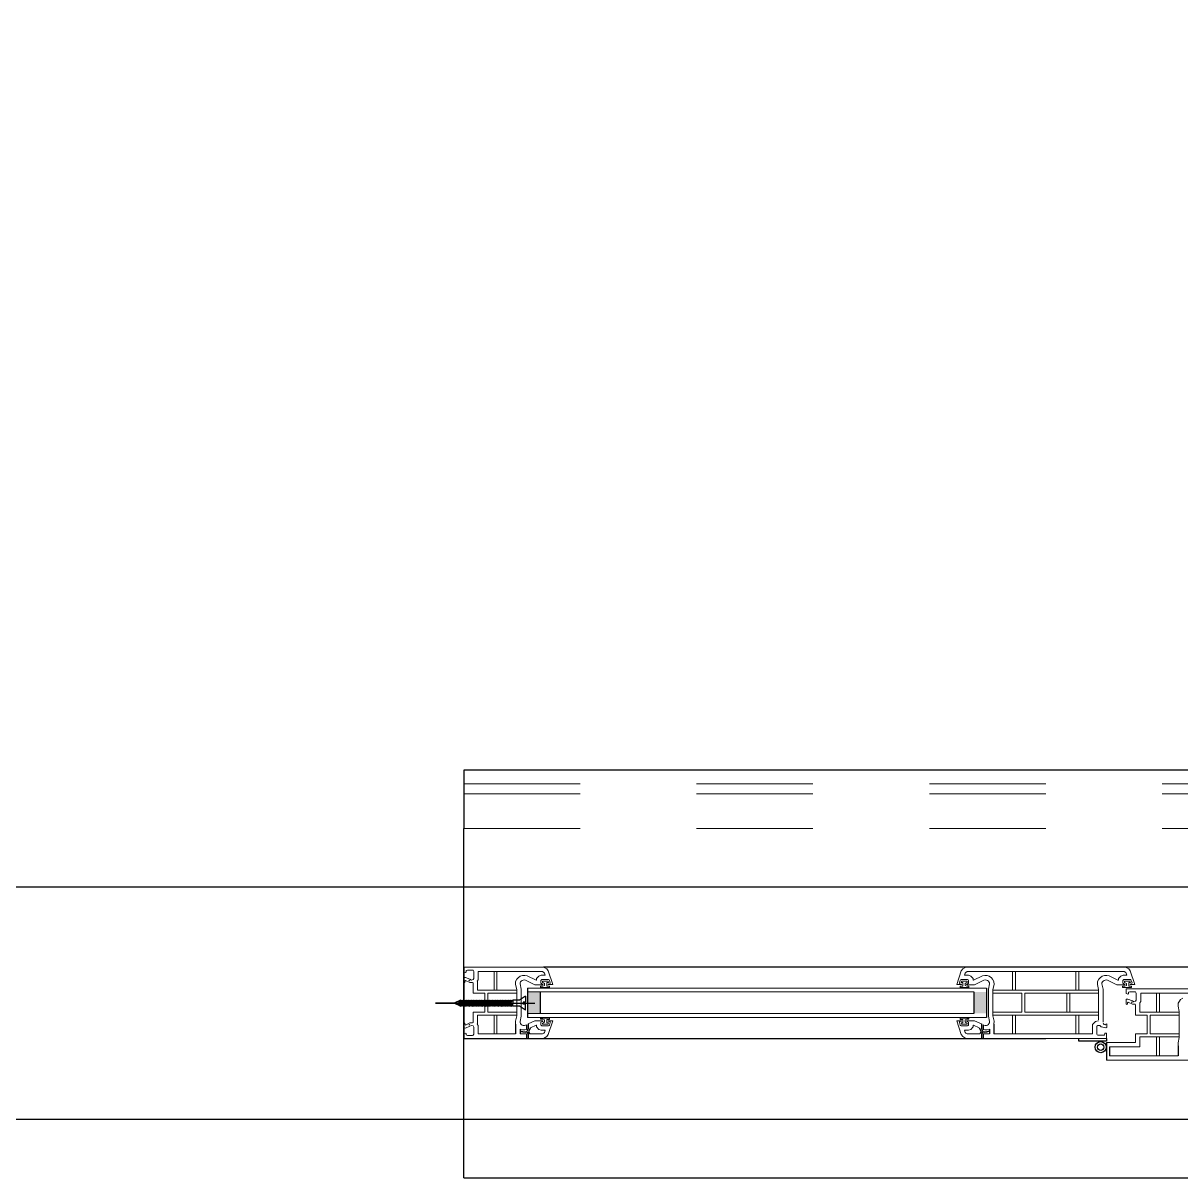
# Model space of a CAD drawing. Header units: metres. Extents: x -355 to 973, y -73 to 238.
# Drawn here: x 515.472 to 516.467, y 210.285 to 211.276 of the extents above; entities that cross this region are included whole.
import ezdxf

# ---------------------------------------------------------------- set-up
doc = ezdxf.new("R2010")
doc.units = ezdxf.units.M
doc.header["$LTSCALE"] = 3
doc.header["$MEASUREMENT"] = 0
doc.linetypes.add('202$0$HIDDEN', pattern=[0.375, 0.25, -0.125])
doc.linetypes.add('DASHED2', pattern=[0.375, 0.25, -0.125])
doc.layers.add('01B', color=10, linetype='Continuous')
doc.layers.add('5', color=2, linetype='Continuous')
for name, color, linetype, lineweight in [('05', 21, 'Continuous', 5), ('15', 63, 'DASHED2', 15), ('alaem', 230, 'Continuous', 5)]:
    doc.layers.add(name, color=color, linetype=linetype, lineweight=lineweight)

# ---------------------------------------------------------------- blocks, each defined once
blk = doc.blocks.new('DSSSS')
at = {"layer": '05'}
for p, q in [((152.76042, -221.38644), (152.76042, -221.38719)), ((152.76042, -221.38719), (152.76643, -221.38719)), ((152.76643, -221.38719), (152.76643, -221.38631))]:
    blk.add_line(p, q, dxfattribs=at)
blk.add_lwpolyline([(152.76643, -221.38631), (152.76455, -221.38631), (152.76455, -221.38402), (152.76573, -221.38402), (152.76544, -221.383), (152.76167, -221.383), (152.76167, -221.38381), (152.76226, -221.38407), (152.76299, -221.38465), (152.76299, -221.38592), (152.76191, -221.38644), (152.76042, -221.38644)], dxfattribs=at)
blk = doc.blocks.new('ddd')
at = {"layer": '01B'}
for points in [[(1655.82934, 1003.87048), (1655.81845, 1003.87048), (1655.81845, 1003.88895), (1655.82934, 1003.88895)], [(1656.20185, 1003.87048), (1656.21274, 1003.87048), (1656.21274, 1003.88895), (1656.20185, 1003.88895)]]:
    blk.add_hatch(color=143, dxfattribs=at).paths.add_polyline_path(points)
at = {"layer": '01B', "color": 32}
for p, q in [((1655.76366, 1004.07934), (1655.76366, 1004.02934)), ((1655.76366, 1003.72933), (1655.76366, 1004.02933))]:
    blk.add_line(p, q, dxfattribs=at)
at = {"layer": '01B', "color": 143}
for p, q in [((1655.76366, 1003.91038), (1655.76366, 1003.84905)), ((1657.19509, 1003.91038), (1655.83223, 1003.91038)), ((1655.81845, 1003.89228), (1655.81845, 1003.86716)), ((1655.82934, 1003.88895), (1655.82934, 1003.87048)), ((1656.20185, 1003.88895), (1656.20185, 1003.87048)), ((1656.21274, 1003.89228), (1656.21274, 1003.86716)), ((1655.78018, 1003.87933), (1655.73932, 1003.87933)), ((1655.73932, 1003.87933), (1655.82468, 1003.87933)), ((1655.76084, 1003.88187), (1655.75548, 1003.87933)), ((1655.76084, 1003.87679), (1655.75548, 1003.87933)), ((1655.76084, 1003.88187), (1655.75871, 1003.87933)), ((1655.76084, 1003.87679), (1655.75871, 1003.87933)), ((1655.76209, 1003.88187), (1655.75996, 1003.87933)), ((1655.76209, 1003.87679), (1655.75996, 1003.87933)), ((1655.76084, 1003.88187), (1655.76157, 1003.88126)), ((1655.76084, 1003.87679), (1655.76157, 1003.87741)), ((1655.76333, 1003.88187), (1655.7612, 1003.87933)), ((1655.76333, 1003.87679), (1655.7612, 1003.87933)), ((1655.76209, 1003.88187), (1655.76282, 1003.88126)), ((1655.76209, 1003.87679), (1655.76282, 1003.87741)), ((1655.76458, 1003.88187), (1655.76245, 1003.87933)), ((1655.76458, 1003.87679), (1655.76245, 1003.87933)), ((1655.76333, 1003.88187), (1655.76406, 1003.88126)), ((1655.76333, 1003.87679), (1655.76406, 1003.87741)), ((1655.76582, 1003.88187), (1655.7637, 1003.87933)), ((1655.76582, 1003.87679), (1655.7637, 1003.87933)), ((1655.76458, 1003.88187), (1655.76531, 1003.88126)), ((1655.76458, 1003.87679), (1655.76531, 1003.87741)), ((1655.76707, 1003.88187), (1655.76494, 1003.87933)), ((1655.76707, 1003.87679), (1655.76494, 1003.87933)), ((1655.76582, 1003.88187), (1655.76656, 1003.88126)), ((1655.76582, 1003.87679), (1655.76656, 1003.87741)), ((1655.76831, 1003.88187), (1655.76619, 1003.87933)), ((1655.76831, 1003.87679), (1655.76619, 1003.87933)), ((1655.76707, 1003.88187), (1655.7678, 1003.88126)), ((1655.76707, 1003.87679), (1655.7678, 1003.87741)), ((1655.76956, 1003.88187), (1655.76743, 1003.87933)), ((1655.76956, 1003.87679), (1655.76743, 1003.87933)), ((1655.76831, 1003.88187), (1655.76905, 1003.88126)), ((1655.76831, 1003.87679), (1655.76905, 1003.87741)), ((1655.77081, 1003.88187), (1655.76868, 1003.87933)), ((1655.77081, 1003.87679), (1655.76868, 1003.87933)), ((1655.76956, 1003.88187), (1655.77029, 1003.88126)), ((1655.76956, 1003.87679), (1655.77029, 1003.87741)), ((1655.77205, 1003.88187), (1655.76992, 1003.87933)), ((1655.77205, 1003.87679), (1655.76992, 1003.87933)), ((1655.77081, 1003.88187), (1655.77154, 1003.88126)), ((1655.77081, 1003.87679), (1655.77154, 1003.87741)), ((1655.7733, 1003.88187), (1655.77117, 1003.87933)), ((1655.7733, 1003.87679), (1655.77117, 1003.87933)), ((1655.77205, 1003.88187), (1655.77278, 1003.88126)), ((1655.77205, 1003.87679), (1655.77278, 1003.87741)), ((1655.77454, 1003.88187), (1655.77241, 1003.87933)), ((1655.77454, 1003.87679), (1655.77241, 1003.87933)), ((1655.7733, 1003.88187), (1655.77403, 1003.88126)), ((1655.7733, 1003.87679), (1655.77403, 1003.87741)), ((1655.77579, 1003.88187), (1655.77366, 1003.87933)), ((1655.77579, 1003.87679), (1655.77366, 1003.87933)), ((1655.77454, 1003.88187), (1655.77527, 1003.88126)), ((1655.77454, 1003.87679), (1655.77527, 1003.87741)), ((1655.77703, 1003.88187), (1655.77491, 1003.87933)), ((1655.77703, 1003.87679), (1655.77491, 1003.87933)), ((1655.77579, 1003.88187), (1655.77652, 1003.88126)), ((1655.77579, 1003.87679), (1655.77652, 1003.87741)), ((1655.77828, 1003.88187), (1655.77615, 1003.87933)), ((1655.77828, 1003.87679), (1655.77615, 1003.87933)), ((1655.77703, 1003.88187), (1655.77777, 1003.88126)), ((1655.77703, 1003.87679), (1655.77777, 1003.87741)), ((1655.77953, 1003.88187), (1655.7774, 1003.87933)), ((1655.77953, 1003.87679), (1655.7774, 1003.87933)), ((1655.77828, 1003.88187), (1655.77901, 1003.88126)), ((1655.77828, 1003.87679), (1655.77901, 1003.87741)), ((1655.78077, 1003.88187), (1655.77864, 1003.87933)), ((1655.78077, 1003.87679), (1655.77864, 1003.87933)), ((1655.77953, 1003.88187), (1655.78026, 1003.88126)), ((1655.77953, 1003.87679), (1655.78026, 1003.87741)), ((1655.78202, 1003.88187), (1655.77989, 1003.87933)), ((1655.78202, 1003.87679), (1655.77989, 1003.87933)), ((1655.78077, 1003.88187), (1655.7815, 1003.88126)), ((1655.78077, 1003.87679), (1655.7815, 1003.87741)), ((1655.78326, 1003.88187), (1655.78113, 1003.87933)), ((1655.78326, 1003.87679), (1655.78113, 1003.87933)), ((1655.78202, 1003.88187), (1655.78275, 1003.88126)), ((1655.78202, 1003.87679), (1655.78275, 1003.87741)), ((1655.78451, 1003.88187), (1655.78238, 1003.87933)), ((1655.78451, 1003.87679), (1655.78238, 1003.87933)), ((1655.78326, 1003.88187), (1655.78399, 1003.88126)), ((1655.78326, 1003.87679), (1655.78399, 1003.87741)), ((1655.78575, 1003.88187), (1655.78363, 1003.87933)), ((1655.78575, 1003.87679), (1655.78363, 1003.87933)), ((1655.78451, 1003.88187), (1655.78524, 1003.88126)), ((1655.78451, 1003.87679), (1655.78524, 1003.87741)), ((1655.787, 1003.88187), (1655.78487, 1003.87933)), ((1655.787, 1003.87679), (1655.78487, 1003.87933)), ((1655.78575, 1003.88187), (1655.78649, 1003.88126)), ((1655.78575, 1003.87679), (1655.78649, 1003.87741)), ((1655.78825, 1003.88187), (1655.78612, 1003.87933)), ((1655.78825, 1003.87679), (1655.78612, 1003.87933)), ((1655.787, 1003.88187), (1655.78773, 1003.88126)), ((1655.787, 1003.87679), (1655.78773, 1003.87741)), ((1655.78949, 1003.88187), (1655.78736, 1003.87933)), ((1655.78949, 1003.87679), (1655.78736, 1003.87933)), ((1655.78825, 1003.88187), (1655.78898, 1003.88126)), ((1655.78825, 1003.87679), (1655.78898, 1003.87741)), ((1655.79074, 1003.88187), (1655.78861, 1003.87933)), ((1655.79074, 1003.87679), (1655.78861, 1003.87933)), ((1655.78949, 1003.88187), (1655.79022, 1003.88126)), ((1655.78949, 1003.87679), (1655.79022, 1003.87741)), ((1655.79198, 1003.88187), (1655.78985, 1003.87933)), ((1655.79198, 1003.87679), (1655.78985, 1003.87933)), ((1655.79074, 1003.88187), (1655.79147, 1003.88126)), ((1655.79074, 1003.87679), (1655.79147, 1003.87741)), ((1655.79323, 1003.88187), (1655.7911, 1003.87933)), ((1655.79323, 1003.87679), (1655.7911, 1003.87933)), ((1655.79198, 1003.88187), (1655.79271, 1003.88126)), ((1655.79198, 1003.87679), (1655.79271, 1003.87741)), ((1655.79447, 1003.88187), (1655.79235, 1003.87933)), ((1655.79447, 1003.87679), (1655.79235, 1003.87933)), ((1655.79323, 1003.88187), (1655.79396, 1003.88126)), ((1655.79323, 1003.87679), (1655.79396, 1003.87741)), ((1655.79572, 1003.88187), (1655.79359, 1003.87933)), ((1655.79572, 1003.87679), (1655.79359, 1003.87933)), ((1655.79447, 1003.88187), (1655.79521, 1003.88126)), ((1655.79447, 1003.87679), (1655.79521, 1003.87741)), ((1655.79697, 1003.88187), (1655.79484, 1003.87933)), ((1655.79697, 1003.87679), (1655.79484, 1003.87933)), ((1655.79572, 1003.88187), (1655.79645, 1003.88126)), ((1655.79572, 1003.87679), (1655.79645, 1003.87741)), ((1655.79821, 1003.88187), (1655.79608, 1003.87933)), ((1655.79821, 1003.87679), (1655.79608, 1003.87933)), ((1655.79697, 1003.88187), (1655.7977, 1003.88126)), ((1655.79697, 1003.87679), (1655.7977, 1003.87741)), ((1655.79946, 1003.88187), (1655.79733, 1003.87933)), ((1655.79946, 1003.87679), (1655.79733, 1003.87933)), ((1655.79821, 1003.88187), (1655.79894, 1003.88126)), ((1655.79821, 1003.87679), (1655.79894, 1003.87741)), ((1655.8007, 1003.88187), (1655.79857, 1003.87933)), ((1655.8007, 1003.87679), (1655.79857, 1003.87933)), ((1655.79946, 1003.88187), (1655.80019, 1003.88126)), ((1655.79946, 1003.87679), (1655.80019, 1003.87741)), ((1655.80195, 1003.88187), (1655.79982, 1003.87933)), ((1655.80195, 1003.87679), (1655.79982, 1003.87933)), ((1655.8007, 1003.88187), (1655.80143, 1003.88126)), ((1655.8007, 1003.87679), (1655.80143, 1003.87741)), ((1655.80319, 1003.88187), (1655.80107, 1003.87933)), ((1655.80319, 1003.87679), (1655.80107, 1003.87933)), ((1655.80195, 1003.88187), (1655.80268, 1003.88126)), ((1655.80195, 1003.87679), (1655.80268, 1003.87741)), ((1655.80444, 1003.88187), (1655.80231, 1003.87933)), ((1655.80444, 1003.87679), (1655.80231, 1003.87933)), ((1655.80319, 1003.88187), (1655.80393, 1003.88126)), ((1655.80319, 1003.87679), (1655.80393, 1003.87741)), ((1655.80569, 1003.88187), (1655.80356, 1003.87933)), ((1655.80569, 1003.87679), (1655.80356, 1003.87933)), ((1655.80444, 1003.88187), (1655.80517, 1003.88126)), ((1655.80444, 1003.87679), (1655.80517, 1003.87741)), ((1655.81144, 1003.88187), (1655.80569, 1003.88187)), ((1655.80569, 1003.88187), (1655.80569, 1003.87933)), ((1655.80569, 1003.87679), (1655.80569, 1003.87933)), ((1655.81144, 1003.87679), (1655.80569, 1003.87679)), ((1655.81675, 1003.88545), (1655.81144, 1003.88187)), ((1655.81675, 1003.87321), (1655.81144, 1003.87679)), ((1655.81675, 1003.88026), (1655.81468, 1003.88026)), ((1655.81468, 1003.88026), (1655.81468, 1003.87933)), ((1655.81468, 1003.8784), (1655.81468, 1003.87933)), ((1655.81675, 1003.8784), (1655.81468, 1003.8784)), ((1655.81675, 1003.88545), (1655.81675, 1003.88026)), ((1655.81675, 1003.87321), (1655.81675, 1003.8784)), ((1655.80815, 1003.8614), (1655.80815, 1003.85288)), ((1655.81193, 1003.85709), (1655.81193, 1003.85288)), ((1655.81743, 1003.86072), (1655.81743, 1003.85662)), ((1655.81894, 1003.8572), (1655.81783, 1003.85507)), ((1655.81894, 1003.86145), (1655.81894, 1003.8572)), ((1655.82087, 1003.85814), (1655.81927, 1003.85506)), ((1656.20645, 1003.85814), (1656.20806, 1003.85506)), ((1656.20838, 1003.86145), (1656.20838, 1003.8572)), ((1656.20838, 1003.8572), (1656.20949, 1003.85507)), ((1656.20989, 1003.86072), (1656.20989, 1003.85662)), ((1656.21539, 1003.85709), (1656.21539, 1003.85288)), ((1656.21917, 1003.8614), (1656.21917, 1003.85288)), ((1655.76366, 1003.84905), (1656.26366, 1003.84905)), ((1655.81233, 1003.85554), (1655.81215, 1003.85493)), ((1655.81743, 1003.85288), (1655.81743, 1003.84905)), ((1655.81813, 1003.85448), (1655.81894, 1003.85288)), ((1655.81894, 1003.85288), (1655.81894, 1003.84905)), ((1655.81927, 1003.85506), (1655.82037, 1003.85288)), ((1656.20806, 1003.85506), (1656.20695, 1003.85288)), ((1656.20919, 1003.85448), (1656.20838, 1003.85288)), ((1656.20838, 1003.85288), (1656.20838, 1003.84905)), ((1656.20989, 1003.85288), (1656.20989, 1003.84905)), ((1656.21499, 1003.85554), (1656.21517, 1003.85493)), ((1656.29208, 1003.84665), (1656.29208, 1003.84905)), ((1656.3159, 1003.84665), (1656.29208, 1003.84665)), ((1656.3159, 1003.84905), (1656.3159, 1003.84665)), ((1656.3159, 1003.84562), (1656.3159, 1003.83038)), ((1656.31845, 1003.8418), (1656.31845, 1003.8342)), ((1656.37737, 1003.84273), (1656.37737, 1003.8342))]:
    blk.add_line(p, q, dxfattribs=at)
for radius in [0.00477, 0.00274]:
    blk.add_circle((1656.31086, 1003.84156), radius, dxfattribs=at)
at = {"layer": '05', "color": 143}
for p, q in [((1655.76366, 1003.90637), (1655.76366, 1003.91038)), ((1655.76505, 1003.90573), (1655.76366, 1003.90637)), ((1655.76563, 1003.90628), (1655.76505, 1003.90573)), ((1655.76675, 1003.90781), (1655.76563, 1003.90734)), ((1655.76563, 1003.90734), (1655.76563, 1003.90628)), ((1655.77105, 1003.90781), (1655.76675, 1003.90781)), ((1655.77165, 1003.90769), (1655.77105, 1003.90781)), ((1655.7722, 1003.90666), (1655.77165, 1003.90769)), ((1655.7722, 1003.90057), (1655.7722, 1003.90666)), ((1655.77602, 1003.8993), (1655.77602, 1003.90655)), ((1655.77602, 1003.90655), (1655.83113, 1003.90655)), ((1655.78959, 1003.89036), (1655.78959, 1003.90655)), ((1655.79214, 1003.89036), (1655.79214, 1003.90655)), ((1655.83113, 1003.90655), (1655.83233, 1003.9058)), ((1655.83233, 1003.9058), (1655.83282, 1003.90517)), ((1656.19499, 1003.9058), (1656.1945, 1003.90517)), ((1656.19619, 1003.90655), (1656.19499, 1003.9058)), ((1656.26366, 1003.90655), (1656.19619, 1003.90655)), ((1656.23518, 1003.89036), (1656.23518, 1003.90655)), ((1656.23774, 1003.89036), (1656.23774, 1003.90655)), ((1656.26366, 1003.91038), (1656.33223, 1003.91038)), ((1656.26366, 1003.90655), (1656.33113, 1003.90655)), ((1656.28959, 1003.89036), (1656.28959, 1003.90655)), ((1656.29214, 1003.89036), (1656.29214, 1003.90655)), ((1656.33113, 1003.90655), (1656.33233, 1003.9058)), ((1656.33223, 1003.91038), (1656.33493, 1003.90869)), ((1656.33233, 1003.9058), (1656.33282, 1003.90517)), ((1656.33493, 1003.90869), (1656.33625, 1003.90701)), ((1656.33625, 1003.90701), (1656.34012, 1003.8953)), ((1655.76366, 1003.9013), (1655.76505, 1003.90144)), ((1655.76366, 1003.89718), (1655.76366, 1003.9013)), ((1655.76403, 1003.89698), (1655.76366, 1003.89718)), ((1655.76462, 1003.89714), (1655.76403, 1003.89698)), ((1655.76473, 1003.89838), (1655.76462, 1003.89714)), ((1655.76516, 1003.89887), (1655.76473, 1003.89838)), ((1655.76505, 1003.90144), (1655.7689, 1003.89994)), ((1655.76888, 1003.89705), (1655.76516, 1003.89887)), ((1655.76873, 1003.89855), (1655.76783, 1003.89899)), ((1655.76783, 1003.89899), (1655.76833, 1003.89879)), ((1655.76833, 1003.89879), (1655.76873, 1003.89855)), ((1655.77012, 1003.8971), (1655.76888, 1003.89705)), ((1655.7689, 1003.89994), (1655.7702, 1003.89914)), ((1655.77122, 1003.89712), (1655.77012, 1003.8971)), ((1655.7702, 1003.89914), (1655.77154, 1003.89969)), ((1655.77154, 1003.89667), (1655.77122, 1003.89712)), ((1655.77154, 1003.89969), (1655.7722, 1003.90057)), ((1655.77154, 1003.88781), (1655.77154, 1003.89667)), ((1655.77518, 1003.89817), (1655.77602, 1003.8993)), ((1655.77537, 1003.89791), (1655.77518, 1003.89817)), ((1655.77537, 1003.89036), (1655.77537, 1003.89791)), ((1655.80815, 1003.89803), (1655.80807, 1003.89543)), ((1655.80932, 1003.89985), (1655.80815, 1003.89803)), ((1655.81032, 1003.90113), (1655.80932, 1003.89985)), ((1655.81216, 1003.90241), (1655.81032, 1003.90113)), ((1655.814, 1003.90296), (1655.81216, 1003.90241)), ((1655.81602, 1003.90313), (1655.814, 1003.90296)), ((1655.81805, 1003.90267), (1655.81602, 1003.90313)), ((1655.82566, 1003.89896), (1655.81805, 1003.90267)), ((1655.82612, 1003.89896), (1655.82566, 1003.89896)), ((1655.82816, 1003.90258), (1655.82612, 1003.90048)), ((1655.82612, 1003.90048), (1655.82612, 1003.89896)), ((1655.83007, 1003.90334), (1655.82816, 1003.90258)), ((1655.83343, 1003.90334), (1655.83007, 1003.90334)), ((1655.83282, 1003.90517), (1655.83343, 1003.90334)), ((1656.1945, 1003.90517), (1656.1939, 1003.90334)), ((1656.1939, 1003.90334), (1656.19725, 1003.90334)), ((1656.19725, 1003.90334), (1656.19916, 1003.90258)), ((1656.19916, 1003.90258), (1656.2012, 1003.90048)), ((1656.2012, 1003.90048), (1656.2012, 1003.89896)), ((1656.2012, 1003.89896), (1656.20166, 1003.89896)), ((1656.20166, 1003.89896), (1656.20927, 1003.90267)), ((1656.20927, 1003.90267), (1656.21131, 1003.90313)), ((1656.21131, 1003.90313), (1656.21332, 1003.90296)), ((1656.21332, 1003.90296), (1656.21516, 1003.90241)), ((1656.21516, 1003.90241), (1656.217, 1003.90113)), ((1656.217, 1003.90113), (1656.218, 1003.89985)), ((1656.218, 1003.89985), (1656.21917, 1003.89803)), ((1656.21917, 1003.89803), (1656.21925, 1003.89543)), ((1656.30815, 1003.89803), (1656.30807, 1003.89543)), ((1656.30932, 1003.89985), (1656.30815, 1003.89803)), ((1656.31032, 1003.90113), (1656.30932, 1003.89985)), ((1656.31216, 1003.90241), (1656.31032, 1003.90113)), ((1656.31194, 1003.89686), (1656.31191, 1003.89581)), ((1656.31191, 1003.89581), (1656.31292, 1003.8914)), ((1656.31244, 1003.89763), (1656.31194, 1003.89686)), ((1656.314, 1003.90296), (1656.31216, 1003.90241)), ((1656.31298, 1003.89832), (1656.31244, 1003.89763)), ((1656.31384, 1003.89892), (1656.31298, 1003.89832)), ((1656.31472, 1003.89918), (1656.31384, 1003.89892)), ((1656.31602, 1003.90313), (1656.314, 1003.90296)), ((1656.31575, 1003.89927), (1656.31472, 1003.89918)), ((1656.31677, 1003.89904), (1656.31575, 1003.89927)), ((1656.31805, 1003.90267), (1656.31602, 1003.90313)), ((1656.32478, 1003.89513), (1656.31677, 1003.89904)), ((1656.32566, 1003.89896), (1656.31805, 1003.90267)), ((1656.32612, 1003.89896), (1656.32566, 1003.89896)), ((1656.32816, 1003.90258), (1656.32612, 1003.90048)), ((1656.32612, 1003.90048), (1656.32612, 1003.89896)), ((1656.33007, 1003.90334), (1656.32816, 1003.90258)), ((1656.33034, 1003.89933), (1656.32995, 1003.89893)), ((1656.32995, 1003.89893), (1656.32995, 1003.89638)), ((1656.32995, 1003.89638), (1656.33131, 1003.89578)), ((1656.33343, 1003.90334), (1656.33007, 1003.90334)), ((1656.3308, 1003.89952), (1656.33034, 1003.89933)), ((1656.33648, 1003.89952), (1656.3308, 1003.89952)), ((1656.33282, 1003.90517), (1656.33343, 1003.90334)), ((1656.33686, 1003.89925), (1656.33648, 1003.89952)), ((1656.33717, 1003.89889), (1656.33686, 1003.89925)), ((1656.33782, 1003.89665), (1656.33717, 1003.89889)), ((1656.33746, 1003.89578), (1656.33772, 1003.89622)), ((1656.33772, 1003.89622), (1656.33782, 1003.89665)), ((1655.77154, 1003.88781), (1655.78166, 1003.88781)), ((1655.77537, 1003.89036), (1655.80909, 1003.89036)), ((1655.78166, 1003.88781), (1655.78166, 1003.87972)), ((1655.78421, 1003.88781), (1655.80909, 1003.88781)), ((1655.78421, 1003.88781), (1655.78421, 1003.87972)), ((1655.80807, 1003.89543), (1655.80909, 1003.89097)), ((1655.80909, 1003.89097), (1655.80909, 1003.88407)), ((1656.21925, 1003.89543), (1656.21823, 1003.89097)), ((1656.21823, 1003.89097), (1656.21823, 1003.88407)), ((1656.26366, 1003.89036), (1656.21823, 1003.89036)), ((1656.24311, 1003.88781), (1656.21823, 1003.88781)), ((1656.24311, 1003.88781), (1656.24311, 1003.87972)), ((1656.26366, 1003.88781), (1656.24566, 1003.88781)), ((1656.24566, 1003.88781), (1656.24566, 1003.87972)), ((1656.26366, 1003.89036), (1656.30909, 1003.89036)), ((1656.26366, 1003.88781), (1656.30909, 1003.88781)), ((1656.28166, 1003.88781), (1656.28166, 1003.87972)), ((1656.28421, 1003.88781), (1656.28421, 1003.87972)), ((1656.30807, 1003.89543), (1656.30909, 1003.89097)), ((1656.30909, 1003.89097), (1656.30909, 1003.8833)), ((1656.31292, 1003.8914), (1656.31292, 1003.8833)), ((1656.33124, 1003.89513), (1656.32478, 1003.89513)), ((1656.32964, 1003.89386), (1656.32964, 1003.8929)), ((1656.32964, 1003.8929), (1656.3373, 1003.8929)), ((1656.33163, 1003.89532), (1656.33124, 1003.89513)), ((1656.33131, 1003.89578), (1656.33163, 1003.89552)), ((1656.33163, 1003.89552), (1656.33163, 1003.89532)), ((1656.33618, 1003.8953), (1656.33618, 1003.89566)), ((1656.33618, 1003.89566), (1656.33689, 1003.89566)), ((1656.34012, 1003.8953), (1656.33618, 1003.8953)), ((1656.33689, 1003.89566), (1656.33746, 1003.89578)), ((1656.3373, 1003.8929), (1656.3373, 1003.89402)), ((1656.35881, 1003.87169), (1656.35881, 1003.88788)), ((1656.36136, 1003.87169), (1656.36136, 1003.88788)), ((1655.78166, 1003.87162), (1655.78166, 1003.87972)), ((1655.78421, 1003.87162), (1655.78421, 1003.87972)), ((1655.80909, 1003.88407), (1655.80909, 1003.87972)), ((1655.80909, 1003.87536), (1655.80909, 1003.87972)), ((1655.81292, 1003.87536), (1655.81292, 1003.87972)), ((1656.2144, 1003.87536), (1656.2144, 1003.87972)), ((1656.21823, 1003.88407), (1656.21823, 1003.87972)), ((1656.21823, 1003.87536), (1656.21823, 1003.87972)), ((1656.24311, 1003.87162), (1656.24311, 1003.87972)), ((1656.24566, 1003.87162), (1656.24566, 1003.87972)), ((1656.28166, 1003.87162), (1656.28166, 1003.87972)), ((1656.28421, 1003.87162), (1656.28421, 1003.87972)), ((1656.30909, 1003.8833), (1656.30909, 1003.86497)), ((1656.31292, 1003.8833), (1656.31292, 1003.86319)), ((1655.77154, 1003.87162), (1655.78166, 1003.87162)), ((1655.77154, 1003.87162), (1655.77154, 1003.86276)), ((1655.77537, 1003.86907), (1655.80909, 1003.86907)), ((1655.77537, 1003.86907), (1655.77537, 1003.86152)), ((1655.78421, 1003.87162), (1655.80909, 1003.87162)), ((1655.78959, 1003.86907), (1655.78959, 1003.85288)), ((1655.79214, 1003.86907), (1655.79214, 1003.85288)), ((1655.80807, 1003.864), (1655.80909, 1003.86847)), ((1655.80909, 1003.86847), (1655.80909, 1003.87536)), ((1655.81191, 1003.86363), (1655.81292, 1003.86804)), ((1655.81292, 1003.86804), (1655.81292, 1003.87536)), ((1655.82964, 1003.86557), (1655.82964, 1003.86653)), ((1655.82964, 1003.86653), (1655.8373, 1003.86653)), ((1655.8373, 1003.86653), (1655.8373, 1003.86541)), ((1656.19769, 1003.86653), (1656.19003, 1003.86653)), ((1656.19003, 1003.86653), (1656.19003, 1003.86541)), ((1656.19769, 1003.86557), (1656.19769, 1003.86653)), ((1656.2144, 1003.86804), (1656.2144, 1003.87536)), ((1656.21541, 1003.86363), (1656.2144, 1003.86804)), ((1656.21823, 1003.86847), (1656.21823, 1003.87536)), ((1656.24311, 1003.87162), (1656.21823, 1003.87162)), ((1656.30909, 1003.86907), (1656.21823, 1003.86907)), ((1656.21925, 1003.864), (1656.21823, 1003.86847)), ((1656.23518, 1003.86907), (1656.23518, 1003.85288)), ((1656.23774, 1003.86907), (1656.23774, 1003.85288)), ((1656.30909, 1003.87162), (1656.24566, 1003.87162)), ((1656.28959, 1003.85288), (1656.28959, 1003.86907)), ((1656.29214, 1003.85288), (1656.29214, 1003.86907)), ((1656.34076, 1003.86913), (1656.35088, 1003.86913)), ((1656.34459, 1003.87169), (1656.37831, 1003.87169)), ((1656.35088, 1003.86913), (1656.35088, 1003.86104)), ((1656.35343, 1003.86913), (1656.37831, 1003.86913)), ((1656.35343, 1003.86913), (1656.35343, 1003.86104)), ((1655.76403, 1003.86245), (1655.76366, 1003.86226)), ((1655.76366, 1003.86226), (1655.76366, 1003.85813)), ((1655.76366, 1003.85813), (1655.76505, 1003.85799)), ((1655.76462, 1003.86229), (1655.76403, 1003.86245)), ((1655.76473, 1003.86105), (1655.76462, 1003.86229)), ((1655.76516, 1003.86056), (1655.76473, 1003.86105)), ((1655.76505, 1003.85799), (1655.7689, 1003.85949)), ((1655.76888, 1003.86238), (1655.76516, 1003.86056)), ((1655.76873, 1003.86088), (1655.76783, 1003.86044)), ((1655.76783, 1003.86044), (1655.76833, 1003.86064)), ((1655.76833, 1003.86064), (1655.76873, 1003.86088)), ((1655.77012, 1003.86233), (1655.76888, 1003.86238)), ((1655.7689, 1003.85949), (1655.7702, 1003.86029)), ((1655.77122, 1003.86231), (1655.77012, 1003.86233)), ((1655.7702, 1003.86029), (1655.77154, 1003.85974)), ((1655.77154, 1003.86276), (1655.77122, 1003.86231)), ((1655.77154, 1003.85974), (1655.7722, 1003.85886)), ((1655.7722, 1003.85886), (1655.7722, 1003.85277)), ((1655.77537, 1003.86152), (1655.77518, 1003.86126)), ((1655.77518, 1003.86126), (1655.77602, 1003.86013)), ((1655.77602, 1003.86013), (1655.77602, 1003.85288)), ((1655.80815, 1003.8614), (1655.80807, 1003.864)), ((1655.81194, 1003.86257), (1655.81191, 1003.86363)), ((1655.814, 1003.85647), (1655.81193, 1003.85709)), ((1655.81244, 1003.8618), (1655.81194, 1003.86257)), ((1655.81298, 1003.86111), (1655.81244, 1003.8618)), ((1655.81384, 1003.86051), (1655.81298, 1003.86111)), ((1655.81472, 1003.86025), (1655.81384, 1003.86051)), ((1655.81602, 1003.8563), (1655.814, 1003.85647)), ((1655.81575, 1003.86016), (1655.81472, 1003.86025)), ((1655.81677, 1003.8604), (1655.81575, 1003.86016)), ((1655.81743, 1003.85662), (1655.81602, 1003.8563)), ((1655.81743, 1003.86072), (1655.81677, 1003.8604)), ((1655.82478, 1003.8643), (1655.81894, 1003.86145)), ((1655.82566, 1003.86047), (1655.82087, 1003.85814)), ((1655.83124, 1003.8643), (1655.82478, 1003.8643)), ((1655.82612, 1003.86047), (1655.82566, 1003.86047)), ((1655.82612, 1003.85896), (1655.82612, 1003.86047)), ((1655.82816, 1003.85685), (1655.82612, 1003.85896)), ((1655.83007, 1003.85609), (1655.82816, 1003.85685)), ((1655.82995, 1003.86305), (1655.83131, 1003.86365)), ((1655.82995, 1003.86051), (1655.82995, 1003.86305)), ((1655.83034, 1003.8601), (1655.82995, 1003.86051)), ((1655.83343, 1003.85609), (1655.83007, 1003.85609)), ((1655.8308, 1003.85991), (1655.83034, 1003.8601)), ((1655.83648, 1003.85991), (1655.8308, 1003.85991)), ((1655.83163, 1003.86411), (1655.83124, 1003.8643)), ((1655.83131, 1003.86365), (1655.83163, 1003.86391)), ((1655.83163, 1003.86391), (1655.83163, 1003.86411)), ((1655.83282, 1003.85426), (1655.83343, 1003.85609)), ((1655.84012, 1003.86414), (1655.83618, 1003.86414)), ((1655.83618, 1003.86414), (1655.83618, 1003.86377)), ((1655.83618, 1003.86377), (1655.83689, 1003.86377)), ((1655.83625, 1003.85243), (1655.84012, 1003.86414)), ((1655.83686, 1003.86018), (1655.83648, 1003.85991)), ((1655.83717, 1003.86054), (1655.83686, 1003.86018)), ((1655.83689, 1003.86377), (1655.83746, 1003.86365)), ((1655.83782, 1003.86278), (1655.83717, 1003.86054)), ((1655.83746, 1003.86365), (1655.83772, 1003.86321)), ((1655.83772, 1003.86321), (1655.83782, 1003.86278)), ((1656.19108, 1003.85243), (1656.18721, 1003.86414)), ((1656.18721, 1003.86414), (1656.19114, 1003.86414)), ((1656.1896, 1003.86321), (1656.1895, 1003.86278)), ((1656.1895, 1003.86278), (1656.19015, 1003.86054)), ((1656.18986, 1003.86365), (1656.1896, 1003.86321)), ((1656.19043, 1003.86377), (1656.18986, 1003.86365)), ((1656.19015, 1003.86054), (1656.19046, 1003.86018)), ((1656.19114, 1003.86377), (1656.19043, 1003.86377)), ((1656.19046, 1003.86018), (1656.19084, 1003.85991)), ((1656.19084, 1003.85991), (1656.19652, 1003.85991)), ((1656.19114, 1003.86414), (1656.19114, 1003.86377)), ((1656.1945, 1003.85426), (1656.1939, 1003.85609)), ((1656.1939, 1003.85609), (1656.19725, 1003.85609)), ((1656.19569, 1003.86411), (1656.19608, 1003.8643)), ((1656.19569, 1003.86391), (1656.19569, 1003.86411)), ((1656.19601, 1003.86365), (1656.19569, 1003.86391)), ((1656.19738, 1003.86305), (1656.19601, 1003.86365)), ((1656.19608, 1003.8643), (1656.20254, 1003.8643)), ((1656.19652, 1003.85991), (1656.19698, 1003.8601)), ((1656.19698, 1003.8601), (1656.19738, 1003.86051)), ((1656.19725, 1003.85609), (1656.19916, 1003.85685)), ((1656.19738, 1003.86051), (1656.19738, 1003.86305)), ((1656.19916, 1003.85685), (1656.2012, 1003.85896)), ((1656.2012, 1003.85896), (1656.2012, 1003.86047)), ((1656.2012, 1003.86047), (1656.20166, 1003.86047)), ((1656.20166, 1003.86047), (1656.20645, 1003.85814)), ((1656.20254, 1003.8643), (1656.20838, 1003.86145)), ((1656.20989, 1003.86072), (1656.21055, 1003.8604)), ((1656.20989, 1003.85662), (1656.21131, 1003.8563)), ((1656.21055, 1003.8604), (1656.21158, 1003.86016)), ((1656.21131, 1003.8563), (1656.21332, 1003.85647)), ((1656.21158, 1003.86016), (1656.2126, 1003.86025)), ((1656.2126, 1003.86025), (1656.21348, 1003.86051)), ((1656.21332, 1003.85647), (1656.21539, 1003.85709)), ((1656.21348, 1003.86051), (1656.21434, 1003.86111)), ((1656.21434, 1003.86111), (1656.21488, 1003.8618)), ((1656.21488, 1003.8618), (1656.21538, 1003.86257)), ((1656.21538, 1003.86257), (1656.21541, 1003.86363)), ((1656.21917, 1003.8614), (1656.21925, 1003.864)), ((1656.30636, 1003.86346), (1656.30381, 1003.86114)), ((1656.30381, 1003.86114), (1656.30381, 1003.85288)), ((1656.30874, 1003.86411), (1656.30636, 1003.86346)), ((1656.30826, 1003.86001), (1656.30763, 1003.85944)), ((1656.30763, 1003.85944), (1656.30763, 1003.85282)), ((1656.30925, 1003.86028), (1656.30826, 1003.86001)), ((1656.30909, 1003.86411), (1656.30874, 1003.86411)), ((1656.31024, 1003.86028), (1656.30925, 1003.86028)), ((1656.31137, 1003.85896), (1656.31024, 1003.86028)), ((1656.31538, 1003.85828), (1656.31137, 1003.85896)), ((1656.31292, 1003.86233), (1656.31319, 1003.86164)), ((1656.31319, 1003.86164), (1656.31385, 1003.86106)), ((1656.31385, 1003.86106), (1656.31459, 1003.86059)), ((1656.31459, 1003.86059), (1656.31544, 1003.86119)), ((1656.316, 1003.85871), (1656.31538, 1003.85828)), ((1656.31544, 1003.86119), (1656.316, 1003.86156)), ((1656.316, 1003.86156), (1656.316, 1003.85871)), ((1656.35088, 1003.85295), (1656.35088, 1003.86104)), ((1656.35343, 1003.85295), (1656.35343, 1003.86104)), ((1656.37831, 1003.85669), (1656.37831, 1003.86104)), ((1656.37831, 1003.84979), (1656.37831, 1003.85669)), ((1655.76505, 1003.8537), (1655.76366, 1003.85306)), ((1655.76366, 1003.85306), (1655.76366, 1003.84905)), ((1655.81743, 1003.84905), (1655.76366, 1003.84905)), ((1655.76563, 1003.85315), (1655.76505, 1003.8537)), ((1655.76563, 1003.85209), (1655.76563, 1003.85315)), ((1655.76675, 1003.85162), (1655.76563, 1003.85209)), ((1655.77105, 1003.85162), (1655.76675, 1003.85162)), ((1655.77165, 1003.85174), (1655.77105, 1003.85162)), ((1655.7722, 1003.85277), (1655.77165, 1003.85174)), ((1655.80815, 1003.85288), (1655.77602, 1003.85288)), ((1655.81743, 1003.85288), (1655.81193, 1003.85288)), ((1655.81429, 1003.85429), (1655.81215, 1003.85493)), ((1655.81441, 1003.85492), (1655.81233, 1003.85554)), ((1655.81647, 1003.85411), (1655.81429, 1003.85429)), ((1655.81642, 1003.85475), (1655.81441, 1003.85492)), ((1655.81783, 1003.85507), (1655.81642, 1003.85475)), ((1655.81813, 1003.85448), (1655.81647, 1003.85411)), ((1655.83223, 1003.84905), (1655.81894, 1003.84905)), ((1655.83113, 1003.85288), (1655.82037, 1003.85288)), ((1655.83113, 1003.85288), (1655.83233, 1003.85363)), ((1655.83223, 1003.84905), (1655.83493, 1003.85075)), ((1655.83233, 1003.85363), (1655.83282, 1003.85426)), ((1655.83493, 1003.85075), (1655.83625, 1003.85243)), ((1656.19239, 1003.85075), (1656.19108, 1003.85243)), ((1656.19509, 1003.84905), (1656.19239, 1003.85075)), ((1656.19499, 1003.85363), (1656.1945, 1003.85426)), ((1656.19619, 1003.85288), (1656.19499, 1003.85363)), ((1656.19509, 1003.84905), (1656.20838, 1003.84905)), ((1656.19619, 1003.85288), (1656.20695, 1003.85288)), ((1656.20919, 1003.85448), (1656.21086, 1003.85411)), ((1656.20949, 1003.85507), (1656.2109, 1003.85475)), ((1656.20989, 1003.85288), (1656.21539, 1003.85288)), ((1656.20989, 1003.84905), (1656.26366, 1003.84905)), ((1656.21086, 1003.85411), (1656.21303, 1003.85429)), ((1656.2109, 1003.85475), (1656.21291, 1003.85492)), ((1656.21291, 1003.85492), (1656.21499, 1003.85554)), ((1656.21303, 1003.85429), (1656.21517, 1003.85493)), ((1656.21917, 1003.85288), (1656.28959, 1003.85288)), ((1656.3159, 1003.84905), (1656.26366, 1003.84905)), ((1656.30381, 1003.85288), (1656.27537, 1003.85288)), ((1656.30763, 1003.85282), (1656.30786, 1003.85222)), ((1656.30786, 1003.85222), (1656.30834, 1003.85185)), ((1656.30834, 1003.85185), (1656.31379, 1003.85185)), ((1656.31379, 1003.85185), (1656.31422, 1003.85208)), ((1656.31422, 1003.85208), (1656.31439, 1003.85264)), ((1656.31439, 1003.85326), (1656.31468, 1003.85358)), ((1656.31439, 1003.85264), (1656.31439, 1003.85326)), ((1656.31468, 1003.85358), (1656.31565, 1003.85358)), ((1656.31565, 1003.85358), (1656.3159, 1003.85322)), ((1656.3159, 1003.85322), (1656.3159, 1003.84905)), ((1656.34076, 1003.85295), (1656.34076, 1003.84562)), ((1656.34076, 1003.85295), (1656.35088, 1003.85295)), ((1656.34459, 1003.8504), (1656.34459, 1003.8418)), ((1656.34459, 1003.8504), (1656.37831, 1003.8504)), ((1656.35343, 1003.85295), (1656.37831, 1003.85295)), ((1656.35881, 1003.8504), (1656.35881, 1003.8342)), ((1656.36136, 1003.8504), (1656.36136, 1003.8342)), ((1656.3773, 1003.84533), (1656.37831, 1003.84979)), ((1656.3159, 1003.84562), (1656.34076, 1003.84562)), ((1656.31845, 1003.8418), (1656.34459, 1003.8418)), ((1656.37737, 1003.84273), (1656.3773, 1003.84533)), ((1656.38665, 1003.83038), (1656.3159, 1003.83038)), ((1656.37737, 1003.8342), (1656.31845, 1003.8342))]:
    blk.add_line(p, q, dxfattribs=at)
at = {"layer": '05', "color": 107}
for p, q in [((1655.81845, 1003.89228), (1656.21274, 1003.89228)), ((1655.81845, 1003.88895), (1656.20185, 1003.88895)), ((1655.81845, 1003.87048), (1656.20185, 1003.87048)), ((1655.81845, 1003.86716), (1656.21274, 1003.86716))]:
    blk.add_line(p, q, dxfattribs=at)
at = {"layer": '05', "color": 143}
for points in [[(1655.76366, 1003.91038), (1655.83223, 1003.91038), (1655.83493, 1003.90869), (1655.83625, 1003.90701), (1655.84012, 1003.8953), (1655.83618, 1003.8953), (1655.83618, 1003.89566), (1655.83689, 1003.89566), (1655.83746, 1003.89578), (1655.83772, 1003.89622), (1655.83782, 1003.89665), (1655.83717, 1003.89889), (1655.83686, 1003.89925), (1655.83648, 1003.89952), (1655.8308, 1003.89952), (1655.83034, 1003.89933), (1655.82995, 1003.89893), (1655.82995, 1003.89638), (1655.83131, 1003.89578), (1655.83163, 1003.89552), (1655.83163, 1003.89532), (1655.83124, 1003.89513), (1655.82478, 1003.89513), (1655.81677, 1003.89904), (1655.81575, 1003.89927), (1655.81472, 1003.89918), (1655.81384, 1003.89892), (1655.81298, 1003.89832), (1655.81244, 1003.89763), (1655.81194, 1003.89686), (1655.81191, 1003.89581), (1655.81292, 1003.8914), (1655.81292, 1003.88407), (1655.81292, 1003.87972)], [(1656.26366, 1003.91038), (1656.19509, 1003.91038), (1656.19239, 1003.90869), (1656.19108, 1003.90701), (1656.18721, 1003.8953), (1656.19114, 1003.8953), (1656.19114, 1003.89566), (1656.19043, 1003.89566), (1656.18986, 1003.89578), (1656.1896, 1003.89622), (1656.1895, 1003.89665), (1656.19015, 1003.89889), (1656.19046, 1003.89925), (1656.19084, 1003.89952), (1656.19652, 1003.89952), (1656.19698, 1003.89933), (1656.19738, 1003.89893), (1656.19738, 1003.89638), (1656.19601, 1003.89578), (1656.19569, 1003.89552), (1656.19569, 1003.89532), (1656.19608, 1003.89513), (1656.20254, 1003.89513), (1656.21055, 1003.89904), (1656.21158, 1003.89927), (1656.2126, 1003.89918), (1656.21348, 1003.89892), (1656.21434, 1003.89832), (1656.21488, 1003.89763), (1656.21538, 1003.89686), (1656.21541, 1003.89581), (1656.2144, 1003.8914), (1656.2144, 1003.88407), (1656.2144, 1003.87972)], [(1656.3373, 1003.89402), (1656.3349, 1003.89402), (1656.3349, 1003.89694), (1656.33641, 1003.89694), (1656.33603, 1003.89824), (1656.33122, 1003.89824), (1656.33122, 1003.89721), (1656.33198, 1003.89688), (1656.33291, 1003.89614), (1656.33291, 1003.89452), (1656.33153, 1003.89386), (1656.32964, 1003.89386)], [(1656.33288, 1003.8917), (1656.40145, 1003.8917)], [(1656.34076, 1003.86913), (1656.34076, 1003.878), (1656.34044, 1003.87845), (1656.33934, 1003.87843), (1656.33811, 1003.87838), (1656.33439, 1003.8802), (1656.33395, 1003.8797), (1656.33384, 1003.87846), (1656.33325, 1003.8783), (1656.33288, 1003.8785), (1656.33288, 1003.88263), (1656.33427, 1003.88276), (1656.33812, 1003.88127), (1656.33942, 1003.88047), (1656.34076, 1003.88101), (1656.34142, 1003.8819), (1656.34142, 1003.88799), (1656.34087, 1003.88901), (1656.34027, 1003.88914), (1656.33597, 1003.88914), (1656.33485, 1003.88866), (1656.33485, 1003.8876), (1656.33427, 1003.88705), (1656.33288, 1003.8877), (1656.33288, 1003.8917)], [(1656.34459, 1003.87169), (1656.34459, 1003.87923), (1656.3444, 1003.87949), (1656.34525, 1003.88063), (1656.34525, 1003.88788), (1656.40035, 1003.88788)], [(1656.38138, 1003.88373), (1656.37955, 1003.88246), (1656.37854, 1003.88118), (1656.37737, 1003.87936), (1656.3773, 1003.87675), (1656.37831, 1003.87229), (1656.37831, 1003.86539), (1656.37831, 1003.86104)], [(1655.8373, 1003.86541), (1655.8349, 1003.86541), (1655.8349, 1003.86249), (1655.83641, 1003.86249), (1655.83603, 1003.86119), (1655.83122, 1003.86119), (1655.83122, 1003.86222), (1655.83198, 1003.86255), (1655.83291, 1003.8633), (1655.83291, 1003.86491), (1655.83153, 1003.86557), (1655.82964, 1003.86557)], [(1656.19003, 1003.86541), (1656.19242, 1003.86541), (1656.19242, 1003.86249), (1656.19091, 1003.86249), (1656.19129, 1003.86119), (1656.1961, 1003.86119), (1656.1961, 1003.86222), (1656.19534, 1003.86255), (1656.19442, 1003.8633), (1656.19442, 1003.86491), (1656.19579, 1003.86557), (1656.19769, 1003.86557)]]:
    blk.add_lwpolyline(points, dxfattribs=at)
blk.add_lwpolyline([(1656.33755, 1003.88012), (1656.33795, 1003.87987), (1656.33705, 1003.88031)], close=True, dxfattribs=at)
at = {"layer": '15'}
for p, q in [((1657.26366, 1003.97934), (1655.76366, 1003.97934)), ((1655.76366, 1003.77934), (1657.26366, 1003.77934))]:
    blk.add_line(p, q, dxfattribs=at)
at = {"layer": '5', "color": 32}
for p, q in [((1657.26366, 1004.07934), (1655.76366, 1004.07934)), ((1655.76366, 1003.72933), (1657.26366, 1003.72933))]:
    blk.add_line(p, q, dxfattribs=at)
at = {"layer": '5', "color": 5, "linetype": '202$0$HIDDEN', "lineweight": 5, "ltscale": 0.1}
for p, q in [((1657.26366, 1004.0678), (1655.76366, 1004.0678)), ((1657.26366, 1004.05898), (1655.76366, 1004.05898)), ((1657.26366, 1004.02934), (1655.76366, 1004.02934))]:
    blk.add_line(p, q, dxfattribs=at)
at = {"layer": '01B', "color": 143, "yscale": 1.275494208194687, "zscale": 1.275494208194687}
for p, xscale in [((1460.9846, 1286.27098), 1.275494208194687), ((1851.04272, 1286.27098), -1.275494208194687)]:
    blk.add_blockref('DSSSS', p, dxfattribs=dict(at, xscale=xscale))

msp = doc.modelspace()

# ---------------------------------------------------------------- linework, layer by layer
for p, q in [((511.49661, 210.53483), (517.70661, 210.53483)), ((523.20161, 210.33483), (511.20161, 210.33483)), ((523.20161, 210.33483), (511.20161, 210.33483)), ((523.20161, 210.33483), (511.29661, 210.33483)), ((523.20161, 210.33483), (511.29661, 210.33483))]:
    msp.add_line(p, q)
at = {"layer": 'alaem'}
msp.add_lwpolyline([(511.29661, 210.33483), (523.10661, 210.33483), (523.10661, 221.73483), (521.60661, 221.73483), (521.60661, 219.83483), (519.50661, 219.83483), (519.50661, 220.03483), (517.90661, 220.03483), (517.90661, 224.33483), (515.89151, 224.33483), (515.89151, 222.33483), (512.89151, 222.33483), (512.89151, 224.33483), (511.29661, 224.33483), (511.29661, 210.33483)], dxfattribs=at)

# ---------------------------------------------------------------- block references
at = {"layer": '05'}
msp.add_blockref('ddd', (-1139.91303, -793.4445), dxfattribs=at)

doc.saveas('drawing.dxf')
